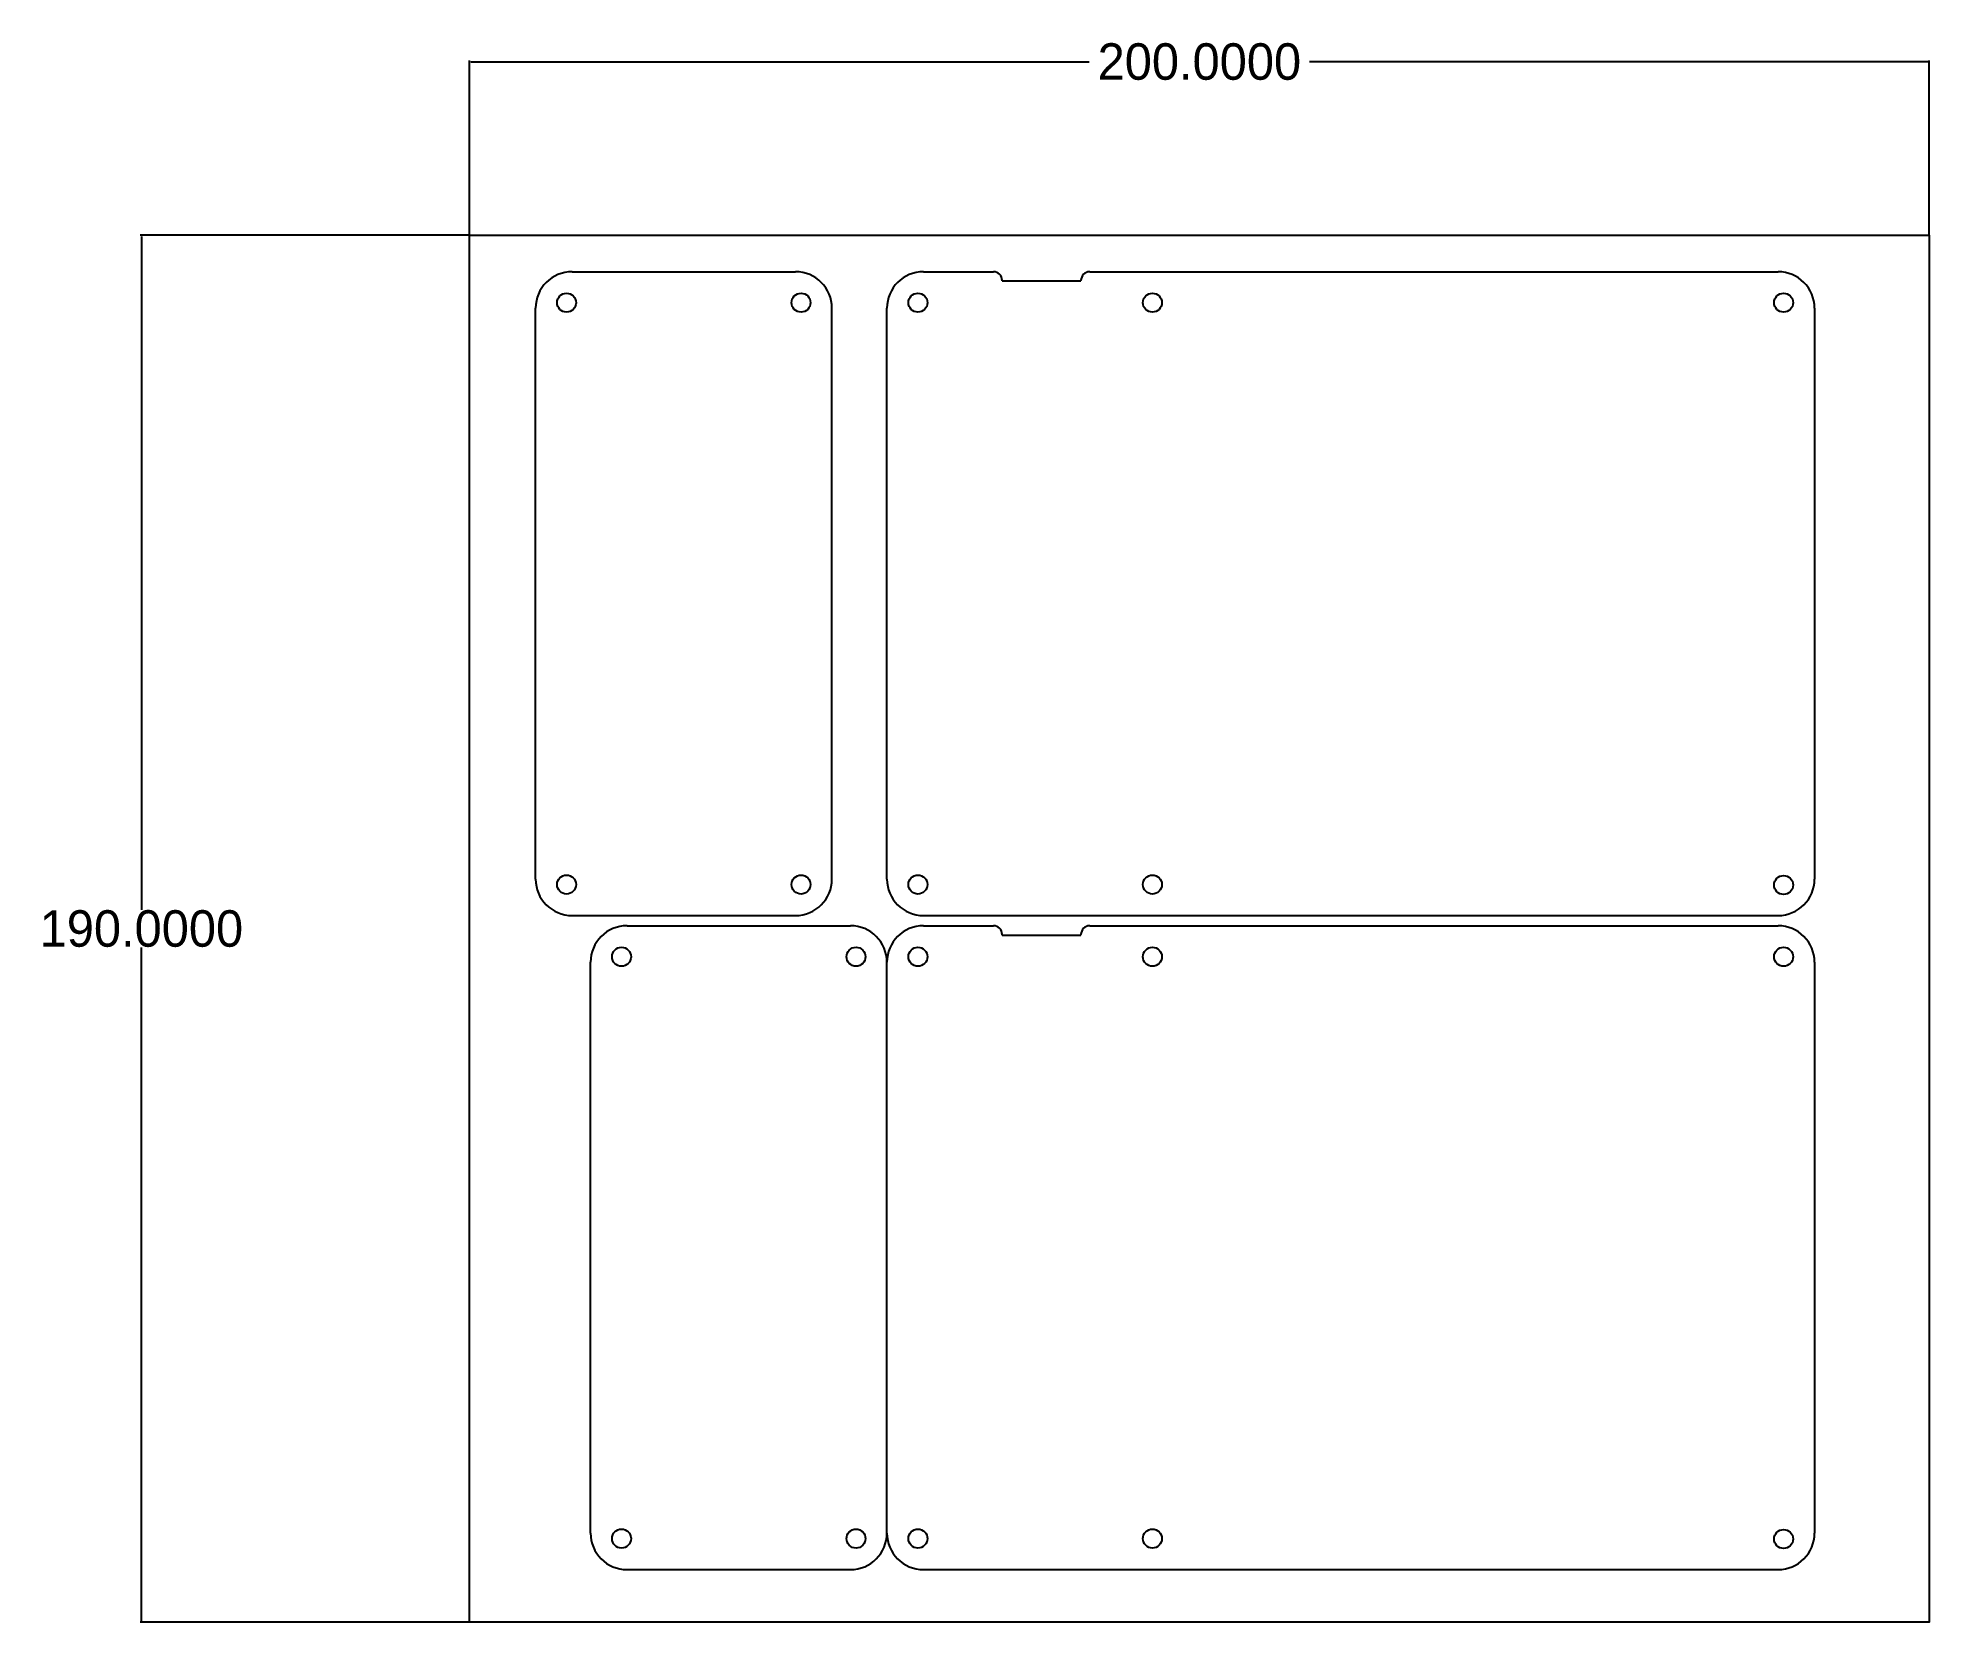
# Model space of a CAD drawing. Extents: x -239 to 20, y -181 to 36.
import ezdxf

# ---------------------------------------------------------------- set-up
doc = ezdxf.new("R2010")
doc.units = 0
doc.header["$MEASUREMENT"] = 0
doc.dimstyles.get("Standard").update_dxf_attribs({"dimtxt": 0.18, "dimasz": 0.18, "dimexe": 0.18, "dimexo": 0.0625, "dimgap": 0.09, "dimtad": 0, "dimtih": 1, "dimtoh": 1, "dimdec": 4, "dimzin": 0, "dimdsep": 46, "dimtxsty": 'Standard', "dimcen": 0.09, "dimadec": 0, "dimazin": 0, "dimtfac": 1, "dimtdec": 4, "dimtofl": 0, "dimtmove": 0, "dimatfit": 3, "dimfxl": 1, "dimtolj": 1, "dimtzin": 0, "dimarcsym": 0})

# ---------------------------------------------------------------- blocks, each defined once
blk = doc.blocks.new('*D5')
at = {"color": 0, "linetype": 'Continuous', "lineweight": -2, "transparency": 16777216}
for p, q in [((-173.81, 8.95), (-173.81, 32.84)), ((-173.63, 32.66), (-88.9, 32.66)), ((26.01, 32.66), (-58.72, 32.66)), ((26.19, 8.95), (26.19, 32.84))]:
    blk.add_line(p, q, dxfattribs=at)
at = {"color": 0, "linetype": 'Continuous', "transparency": 16777216}
for points in [[(-173.63, 32.69), (-173.63, 32.63), (-173.81, 32.66)], [(26.01, 32.69), (26.01, 32.63), (26.19, 32.66)]]:
    blk.add_solid(points, dxfattribs=at)
at = {"layer": 'Defpoints', "color": 0, "linetype": 'Continuous', "transparency": 16777216}
for p in [(26.19, 32.66), (-173.81, 8.89), (26.19, 8.89)]:
    blk.add_point(p, dxfattribs=at)
at = {"color": 0, "linetype": 'Continuous', "transparency": 16777216, "insert": (-73.81, 32.66), "char_height": 5, "attachment_point": 5}
blk.add_mtext('\\A1;200.0000', dxfattribs=at)
blk = doc.blocks.new('*D6')
at = {"color": 0, "linetype": 'Continuous', "lineweight": -2, "transparency": 16777216}
for p, q in [((-173.87, 8.89), (-218.96, 8.89)), ((-218.78, 8.71), (-218.78, -83.52)), ((-218.78, -180.93), (-218.78, -88.7)), ((-173.87, -181.11), (-218.96, -181.11))]:
    blk.add_line(p, q, dxfattribs=at)
at = {"color": 0, "linetype": 'Continuous', "transparency": 16777216}
for points in [[(-218.81, 8.71), (-218.75, 8.71), (-218.78, 8.89)], [(-218.81, -180.93), (-218.75, -180.93), (-218.78, -181.11)]]:
    blk.add_solid(points, dxfattribs=at)
at = {"layer": 'Defpoints', "color": 0, "linetype": 'Continuous', "transparency": 16777216}
for p in [(-173.81, 8.89), (-218.78, -181.11), (-173.81, -181.11)]:
    blk.add_point(p, dxfattribs=at)
at = {"color": 0, "linetype": 'Continuous', "transparency": 16777216, "insert": (-218.78, -86.11), "char_height": 5, "attachment_point": 5}
blk.add_mtext('\\A1;190.0000', dxfattribs=at)
blk = doc.blocks.new('Corte_acrilico_3mm')
at = {"color": 0, "linetype": 'Continuous'}
for p, q in [((-159.76492, 3.89912), (-129.15065, 3.89912)), ((-111.61777, 3.89912), (-102.03197, 3.89912)), ((-100.83197, 2.62912), (-100.83197, 2.69912)), ((-100.83197, 2.62912), (-90.03197, 2.62912)), ((-90.03197, 2.62912), (-90.03197, 2.69912)), ((-88.83197, 3.89912), (5.48938, 3.89912)), ((-164.76492, -79.30088), (-164.76492, -1.10088)), ((-124.15065, -79.30088), (-124.15065, -1.10088)), ((-116.61777, -79.30088), (-116.61777, -1.10088)), ((10.48938, -1.10088), (10.48938, -79.30088)), ((-159.76492, -84.30088), (-129.15065, -84.30088)), ((-111.61777, -84.30088), (-79.48878, -84.30088)), ((-79.48878, -84.30088), (5.48938, -84.30088)), ((-152.23204, -85.70269), (-121.61777, -85.70269)), ((-111.61777, -85.70269), (-102.03197, -85.70269)), ((-100.83197, -86.97269), (-100.83197, -86.90269)), ((-100.83197, -86.97269), (-90.03197, -86.97269)), ((-90.03197, -86.97269), (-90.03197, -86.90269)), ((-88.83197, -85.70269), (5.48938, -85.70269)), ((-157.23204, -168.90269), (-157.23204, -90.70269)), ((-116.61777, -168.90269), (-116.61777, -90.70269)), ((10.48938, -90.70269), (10.48938, -168.90269)), ((-152.23204, -173.90269), (-121.61777, -173.90269)), ((-111.61777, -173.90269), (-79.48878, -173.90269)), ((-79.48878, -173.90269), (5.48938, -173.90269))]:
    blk.add_line(p, q, dxfattribs=at)
at = {"color": 1, "linetype": 'Continuous'}
blk.add_lwpolyline([(-173.81183, 8.88876), (26.18817, 8.88876), (26.18817, -181.11124), (-173.81183, -181.11124)], close=True, dxfattribs=at)
at = {"color": 0, "linetype": 'Continuous'}
for centre in [(-160.52227, -0.34353), (-128.39329, -0.34353), (-128.39329, -0.34353), (-112.37513, -0.34353), (-80.24614, -0.34353), (6.24674, -0.34353), (-160.52227, -80.05824), (-128.39329, -80.05824), (-128.39329, -80.05824), (-112.37513, -80.05824), (-80.24614, -80.05824), (6.24674, -80.11598), (-152.9894, -89.94533), (-120.86041, -89.94533), (-120.86041, -89.94533), (-112.37513, -89.94533), (-80.24614, -89.94533), (6.24674, -89.94533), (-152.9894, -169.66004), (-120.86041, -169.66004), (-120.86041, -169.66004), (-112.37513, -169.66004), (-80.24614, -169.66004), (6.24674, -169.71779)]:
    blk.add_circle(centre, 1.3, dxfattribs=at)
for centre, radius, start, end in [((-159.76492, -1.10088), 5, 90, 180), ((-129.15065, -1.10088), 5, 0, 90), ((-111.61777, -1.10088), 5, 90, 180), ((-102.03197, 2.69912), 1.2, 0, 90), ((-88.83197, 2.69912), 1.2, 90, 180), ((5.48938, -1.10088), 5, 0, 90), ((-159.76492, -79.30088), 5, 180, 270), ((-129.15065, -79.30088), 5, 270, 0), ((-111.61777, -79.30088), 5, 180, 270), ((5.48938, -79.30088), 5, 270, 0), ((-152.23204, -90.70269), 5, 90, 180), ((-121.61777, -90.70269), 5, 0, 90), ((-111.61777, -90.70269), 5, 90, 180), ((-102.03197, -86.90269), 1.2, 0, 90), ((-88.83197, -86.90269), 1.2, 90, 180), ((5.48938, -90.70269), 5, 0, 90), ((-152.23204, -168.90269), 5, 180, 270), ((-121.61777, -168.90269), 5, 270, 0), ((-111.61777, -168.90269), 5, 180, 270), ((5.48938, -168.90269), 5, 270, 0)]:
    blk.add_arc(centre, radius, start, end, dxfattribs=at)
at = {"color": 1, "linetype": 'Continuous'}
dim = blk.add_linear_dim(base=(26.18817, 32.6553), p1=(-173.81183, 8.88876), p2=(26.18817, 8.88876), dimstyle='Standard', override={"dimtxt": 5}, dxfattribs=at)
dim.commit()
dim.dimension.update_dxf_attribs({"geometry": '*D5', "text_midpoint": (-73.81183, 32.6553)})
dim = blk.add_linear_dim(base=(-218.77651, -181.11124), p1=(-173.81183, 8.88876), p2=(-173.81183, -181.11124), angle=90, dimstyle='Standard', override={"dimtxt": 5}, dxfattribs=at)
dim.commit()
dim.dimension.update_dxf_attribs({"geometry": '*D6', "text_midpoint": (-218.77651, -86.11124)})

msp = doc.modelspace()

# ---------------------------------------------------------------- block references
at = {"linetype": 'Continuous'}
msp.add_blockref('Corte_acrilico_3mm', (-6.25, 0.34), dxfattribs=at)

doc.saveas('drawing.dxf')
